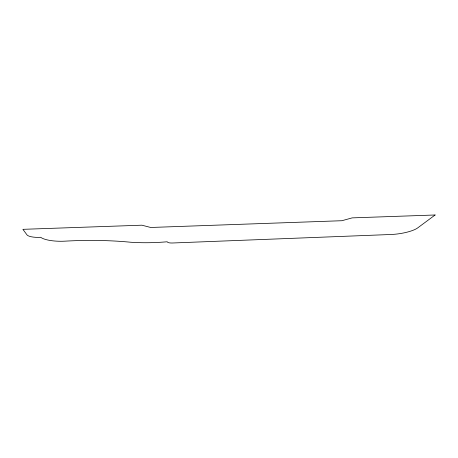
<?xml version="1.0" encoding="UTF-8"?>
<svg xmlns="http://www.w3.org/2000/svg" width="458" height="458" viewBox="0 0 458 458"><rect width="100%" height="100%" fill="white"/><g stroke="black" fill="none" stroke-linecap="round" stroke-linejoin="round"><path stroke-width="0.69" d="M435.1 214.991L417.696 227.901A20.948 5.313 -8.5 0 1 391.155 234.485L172.403 242.998A5.21 1.443 -2.7 0 1 167.279 241.761A75.278 23.289 -1.9 0 1 130.816 242.253A107.71 25.196 -1 0 0 64.876 241.166A20.931 5.845 0.4 0 1 40.693 237.29A10.54 2.92 1 0 1 27.051 234.965L22.9 229.332L141.883 225.193L150.716 227.477L341.908 220.716L352.191 217.876L435.1 214.991"/></g></svg>
